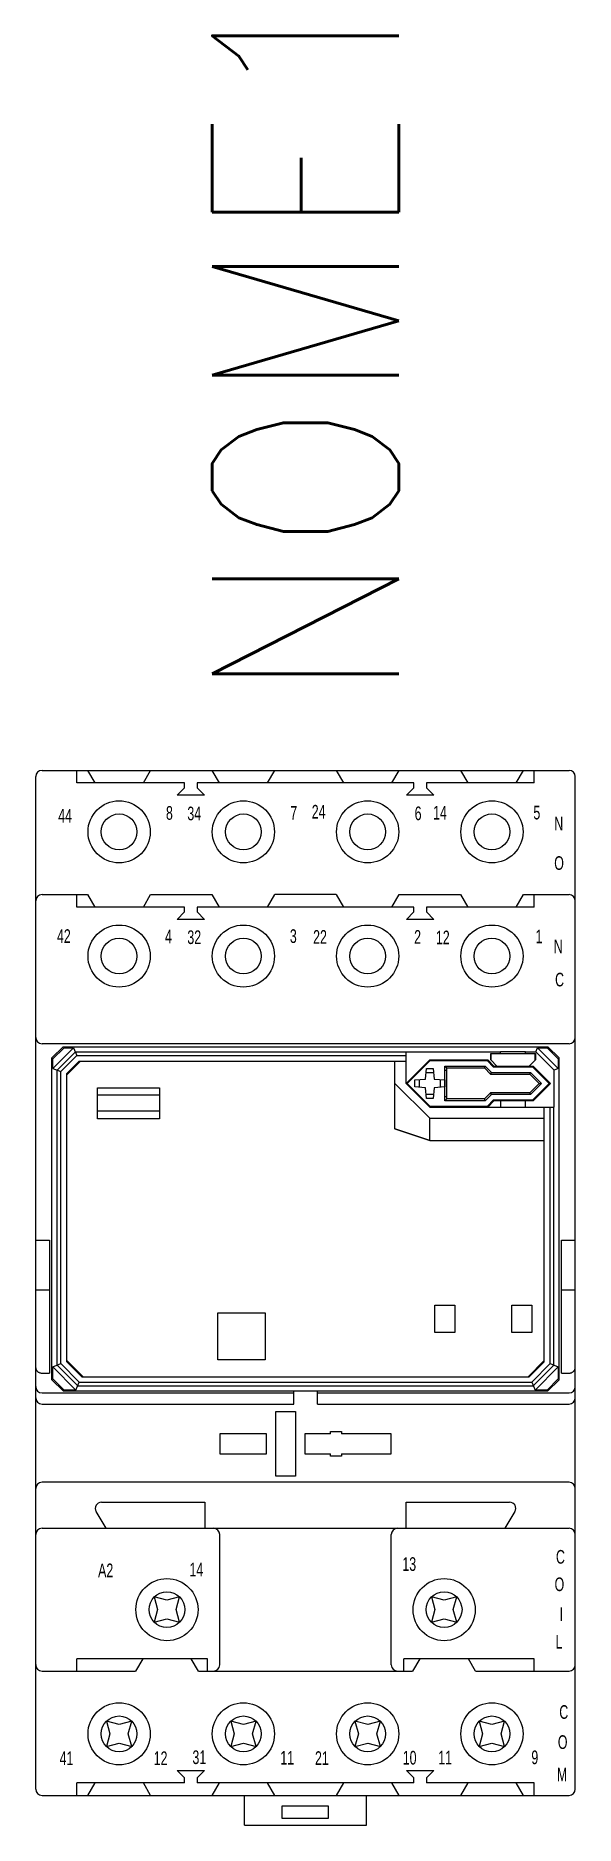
# Model space of a CAD drawing. Header units: millimetres. Extents: x -2.2 to 2.2, y 0 to 14.4.
import ezdxf
from ezdxf.enums import TextEntityAlignment as Align

# ---------------------------------------------------------------- set-up
doc = ezdxf.new("R2010")
doc.units = ezdxf.units.MM
doc.styles.add('ROMANS', font='romans.shx')
doc.styles.get("Standard").update_dxf_attribs({"font": 'arial.ttf'})

msp = doc.modelspace()

# ---------------------------------------------------------------- linework, layer by layer
for p, q in [((-2.17, 0.29), (-2.17, 8.44)), ((-2.12, 8.49), (2.12, 8.49)), ((-1.84, 8.39), (-1.84, 8.49)), ((-0.973, 8.39), (-1.84, 8.39)), ((-1.753, 8.49), (-1.695, 8.39)), ((-1.305, 8.39), (-1.247, 8.49)), ((-0.973, 8.35), (-0.973, 8.39)), ((0.872, 8.39), (-0.873, 8.39)), ((-0.873, 8.39), (-0.873, 8.35)), ((-0.753, 8.49), (-0.695, 8.39)), ((-0.305, 8.39), (-0.247, 8.49)), ((0.247, 8.49), (0.305, 8.39)), ((0.695, 8.39), (0.753, 8.49)), ((0.872, 8.35), (0.872, 8.39)), ((1.84, 8.39), (0.972, 8.39)), ((0.972, 8.39), (0.972, 8.35)), ((1.247, 8.49), (1.305, 8.39)), ((1.695, 8.39), (1.753, 8.49)), ((1.84, 8.39), (1.84, 8.49)), ((2.17, 0.29), (2.17, 8.44)), ((-1.033, 8.29), (-0.973, 8.35)), ((-0.813, 8.29), (-1.033, 8.29)), ((-0.873, 8.35), (-0.813, 8.29)), ((0.812, 8.29), (0.872, 8.35)), ((1.032, 8.29), (0.812, 8.29)), ((0.972, 8.35), (1.032, 8.29)), ((-2.12, 7.49), (-1.753, 7.49)), ((-1.84, 7.39), (-1.84, 7.49)), ((-1.753, 7.49), (-1.695, 7.39)), ((-1.305, 7.39), (-1.247, 7.49)), ((-1.247, 7.49), (-0.753, 7.49)), ((-0.753, 7.49), (-0.695, 7.39)), ((-0.305, 7.39), (-0.247, 7.49)), ((0.247, 7.49), (-0.247, 7.49)), ((0.247, 7.49), (0.305, 7.39)), ((0.695, 7.39), (0.753, 7.49)), ((0.753, 7.49), (1.247, 7.49)), ((1.247, 7.49), (1.305, 7.39)), ((1.695, 7.39), (1.753, 7.49)), ((1.753, 7.49), (2.12, 7.49)), ((1.84, 7.39), (1.84, 7.49)), ((-0.973, 7.39), (-1.84, 7.39)), ((-1.033, 7.29), (-0.973, 7.35)), ((-0.973, 7.35), (-0.973, 7.39)), ((0.872, 7.39), (-0.873, 7.39)), ((-0.873, 7.39), (-0.873, 7.35)), ((-0.873, 7.35), (-0.813, 7.29)), ((0.812, 7.29), (0.872, 7.35)), ((0.872, 7.35), (0.872, 7.39)), ((0.972, 7.39), (0.972, 7.35)), ((1.84, 7.39), (0.972, 7.39)), ((0.972, 7.35), (1.032, 7.29)), ((-0.813, 7.29), (-1.033, 7.29)), ((1.032, 7.29), (0.812, 7.29)), ((2.12, 6.29), (-2.12, 6.29)), ((-2.17, 4.71), (-2.06, 4.71)), ((-2.06, 4.71), (-2.06, 3.639)), ((2.06, 3.639), (2.06, 4.71)), ((2.06, 4.71), (2.17, 4.71)), ((-2.17, 4.31), (-2.06, 4.31)), ((2.06, 4.31), (2.17, 4.31)), ((-2.12, 3.639), (-2.06, 3.639)), ((2.06, 3.639), (2.12, 3.639)), ((-2.12, 3.48), (-0.095, 3.48)), ((-0.095, 3.39), (-0.095, 3.495)), ((0.095, 3.39), (0.095, 3.495)), ((0.095, 3.48), (2.12, 3.48)), ((-2.12, 3.39), (-0.095, 3.39)), ((-0.24, 2.81), (-0.24, 3.33)), ((-0.24, 3.33), (-0.08, 3.33)), ((-0.08, 3.33), (-0.08, 2.81)), ((0.095, 3.39), (2.12, 3.39)), ((0.2, 3.17), (0.29, 3.17)), ((0.2, 3.15), (0.2, 3.17)), ((0.29, 3.17), (0.29, 3.15)), ((-0.315, 3.15), (-0.69, 3.15)), ((-0.69, 3.15), (-0.69, 2.99)), ((-0.315, 2.99), (-0.315, 3.15)), ((-0.005, 3.15), (-0.005, 2.99)), ((0.2, 3.15), (-0.005, 3.15)), ((0.69, 3.15), (0.29, 3.15)), ((0.69, 2.99), (0.69, 3.15)), ((-0.69, 2.99), (-0.315, 2.99)), ((-0.005, 2.99), (0.2, 2.99)), ((0.2, 2.97), (0.2, 2.99)), ((0.29, 2.97), (0.2, 2.97)), ((0.29, 2.99), (0.29, 2.97)), ((0.29, 2.99), (0.69, 2.99)), ((2.12, 2.76), (-2.12, 2.76)), ((-0.08, 2.81), (-0.24, 2.81)), ((-1.642, 2.6), (-0.81, 2.6)), ((-0.81, 2.6), (-0.81, 2.39)), ((0.81, 2.6), (1.642, 2.6)), ((0.81, 2.39), (0.81, 2.6)), ((-1.605, 2.39), (-1.685, 2.524)), ((1.685, 2.524), (1.604, 2.39)), ((-2.12, 2.39), (2.12, 2.39)), ((-0.69, 1.29), (-0.69, 2.34)), ((0.69, 1.29), (0.69, 2.34)), ((-1.115, 1.81), (-1.217, 1.837)), ((-1.217, 1.837), (-1.19, 1.735)), ((-1.19, 1.735), (-1.217, 1.633)), ((-1.013, 1.837), (-1.115, 1.81)), ((-1.041, 1.735), (-1.013, 1.837)), ((-1.013, 1.633), (-1.041, 1.735)), ((1.115, 1.81), (1.013, 1.837)), ((1.013, 1.837), (1.04, 1.735)), ((1.04, 1.735), (1.013, 1.633)), ((1.217, 1.837), (1.115, 1.81)), ((1.189, 1.735), (1.217, 1.837)), ((1.217, 1.633), (1.189, 1.735)), ((-1.217, 1.633), (-1.115, 1.661)), ((-1.115, 1.661), (-1.013, 1.633)), ((1.013, 1.633), (1.115, 1.661)), ((1.115, 1.661), (1.217, 1.633)), ((-0.79, 1.34), (-1.84, 1.34)), ((-1.84, 1.24), (-1.84, 1.34)), ((-1.31, 1.34), (-1.368, 1.24)), ((-0.862, 1.24), (-0.92, 1.34)), ((-0.79, 1.24), (-0.79, 1.34)), ((1.84, 1.34), (0.79, 1.34)), ((0.79, 1.24), (0.79, 1.34)), ((0.92, 1.34), (0.862, 1.24)), ((1.368, 1.24), (1.31, 1.34)), ((1.84, 1.24), (1.84, 1.34)), ((-2.12, 1.24), (-1.368, 1.24)), ((-0.862, 1.24), (0.862, 1.24)), ((1.368, 1.24), (2.12, 1.24)), ((-1.5, 0.81), (-1.602, 0.837)), ((-1.602, 0.837), (-1.575, 0.735)), ((-1.575, 0.735), (-1.602, 0.633)), ((-1.398, 0.837), (-1.5, 0.81)), ((-1.426, 0.735), (-1.398, 0.837)), ((-1.398, 0.633), (-1.426, 0.735)), ((-0.5, 0.81), (-0.602, 0.837)), ((-0.602, 0.837), (-0.575, 0.735)), ((-0.575, 0.735), (-0.602, 0.633)), ((-0.398, 0.837), (-0.5, 0.81)), ((-0.426, 0.735), (-0.398, 0.837)), ((-0.398, 0.633), (-0.426, 0.735)), ((0.5, 0.81), (0.398, 0.837)), ((0.398, 0.837), (0.425, 0.735)), ((0.425, 0.735), (0.398, 0.633)), ((0.602, 0.837), (0.5, 0.81)), ((0.574, 0.735), (0.602, 0.837)), ((0.602, 0.633), (0.574, 0.735)), ((1.5, 0.81), (1.398, 0.837)), ((1.398, 0.837), (1.425, 0.735)), ((1.425, 0.735), (1.398, 0.633)), ((1.602, 0.837), (1.5, 0.81)), ((1.574, 0.735), (1.602, 0.837)), ((1.602, 0.633), (1.574, 0.735)), ((-1.602, 0.633), (-1.5, 0.66)), ((-1.5, 0.66), (-1.398, 0.633)), ((-0.602, 0.633), (-0.5, 0.66)), ((-0.5, 0.66), (-0.398, 0.633)), ((0.398, 0.633), (0.5, 0.66)), ((0.5, 0.66), (0.602, 0.633)), ((1.398, 0.633), (1.5, 0.66)), ((1.5, 0.66), (1.602, 0.633)), ((-0.973, 0.38), (-1.033, 0.44)), ((-1.033, 0.44), (-0.813, 0.44)), ((-0.813, 0.44), (-0.873, 0.38)), ((0.812, 0.44), (1.032, 0.44)), ((0.872, 0.38), (0.812, 0.44)), ((1.032, 0.44), (0.972, 0.38)), ((-0.973, 0.34), (-1.84, 0.34)), ((-1.84, 0.24), (-1.84, 0.34)), ((-1.695, 0.34), (-1.753, 0.24)), ((-1.247, 0.24), (-1.305, 0.34)), ((-0.973, 0.34), (-0.973, 0.38)), ((-0.873, 0.38), (-0.873, 0.34)), ((0.872, 0.34), (-0.873, 0.34)), ((-0.695, 0.34), (-0.753, 0.24)), ((-0.247, 0.24), (-0.305, 0.34)), ((0.305, 0.34), (0.247, 0.24)), ((0.753, 0.24), (0.695, 0.34)), ((0.872, 0.34), (0.872, 0.38)), ((0.972, 0.38), (0.972, 0.34)), ((1.84, 0.34), (0.972, 0.34)), ((1.305, 0.34), (1.247, 0.24)), ((1.753, 0.24), (1.695, 0.34)), ((1.84, 0.24), (1.84, 0.34)), ((-2.12, 0.24), (2.12, 0.24)), ((-0.49, 0), (-0.49, 0.24)), ((-0.192, 0.154), (-0.192, 0.058)), ((0.185, 0.154), (-0.192, 0.154)), ((0.185, 0.058), (0.185, 0.154)), ((0.49, 0), (0.49, 0.24)), ((-0.49, 0), (0.49, 0)), ((-0.192, 0.058), (0.185, 0.058))]:
    msp.add_line(p, q)
for points in [[(-2.04, 6.175), (-1.95, 6.265)], [(-1.943, 6.258), (-2.033, 6.168)], [(-1.866, 6.258), (-2.033, 6.091)], [(-1.999, 6.077), (-1.852, 6.224)], [(-1.84, 6.194), (-1.969, 6.065)], [(-1.95, 6.265), (1.95, 6.265)], [(-1.95, 6.265), (-1.943, 6.258)], [(-1.943, 6.258), (-1.866, 6.258)], [(-1.866, 6.258), (-1.84, 6.194)], [(-1.852, 6.224), (0.81, 6.224)], [(-1.84, 6.194), (0.81, 6.194)], [(0.81, 6.225), (1.57, 6.225)], [(0.81, 5.97), (0.81, 6.225)], [(1.492, 6.208), (1.49, 6.21)], [(1.49, 6.16), (1.49, 6.21)], [(1.49, 6.21), (1.57, 6.21)], [(1.848, 6.208), (1.492, 6.208)], [(1.492, 6.208), (1.492, 6.158)], [(1.57, 6.21), (1.57, 6.225)], [(1.77, 6.225), (1.57, 6.225)], [(1.57, 6.21), (1.77, 6.21)], [(1.77, 6.225), (1.852, 6.225)], [(1.77, 6.21), (1.77, 6.225)], [(1.77, 6.21), (1.85, 6.21)], [(1.85, 6.21), (1.848, 6.208)], [(1.848, 6.158), (1.848, 6.208)], [(1.85, 6.21), (1.85, 6.16)], [(1.852, 6.225), (1.866, 6.258)], [(2, 6.078), (1.852, 6.225)], [(1.866, 6.258), (2.033, 6.091)], [(1.866, 6.258), (1.943, 6.258)], [(1.943, 6.258), (1.95, 6.265)], [(1.943, 6.258), (2.033, 6.168)], [(1.95, 6.265), (2.04, 6.175)], [(-2.04, 3.585), (-2.04, 6.175)], [(-2.033, 6.168), (-2.04, 6.175)], [(-2.033, 6.091), (-2.033, 6.168)], [(-2.033, 6.091), (-1.969, 6.065)], [(-1.999, 3.702), (-1.999, 6.077)], [(-1.969, 3.715), (-1.969, 6.065)], [(-1.92, 6.05), (-1.82, 6.15)], [(-1.81, 6.15), (-1.92, 6.04)], [(-1.92, 3.73), (-1.92, 6.05)], [(-1.89, 6.07), (-1.89, 6.08)], [(-1.855, 6.115), (-1.845, 6.115)], [(-1.82, 6.15), (0.719, 6.15)], [(-1.814, 6.146), (-1.816, 6.15)], [(-1.814, 6.146), (-1.814, 6.146)], [(0.719, 5.605), (0.719, 6.15)], [(0.72, 6.15), (0.81, 6.15)], [(0.81, 5.97), (1, 6.16)], [(1, 6.152), (0.818, 5.97), (1, 5.788)], [(0.965, 6.005), (0.972, 6.09)], [(1.03, 6.055), (0.969, 6.055)], [(0.972, 6.09), (1.027, 6.09)], [(1, 6.16), (1.466, 6.16)], [(1, 6.152), (1, 6.16)], [(1.463, 6.152), (1, 6.152)], [(1.027, 6.09), (1.035, 6.005)], [(1.122, 5.831), (1.122, 6.109)], [(1.122, 6.109), (1.136, 6.095)], [(1.122, 6.109), (1.445, 6.109)], [(1.122, 6.075), (1.136, 6.08)], [(1.122, 6.075), (1.136, 6.08)], [(1.122, 5.865), (1.122, 6.075)], [(1.136, 5.845), (1.136, 6.095)], [(1.136, 6.095), (1.439, 6.095)], [(1.439, 6.095), (1.445, 6.109)], [(1.439, 6.095), (1.489, 6.045)], [(1.445, 6.109), (1.495, 6.059)], [(1.466, 6.16), (1.463, 6.152)], [(1.513, 6.102), (1.463, 6.152)], [(1.516, 6.11), (1.466, 6.16)], [(1.489, 6.045), (1.495, 6.059)], [(1.49, 6.16), (1.54, 6.11)], [(1.495, 6.059), (1.81, 6.059)], [(1.513, 6.102), (1.516, 6.11)], [(1.828, 6.102), (1.513, 6.102)], [(1.516, 6.11), (1.831, 6.11)], [(1.8, 6.11), (1.85, 6.16)], [(1.804, 6.045), (1.81, 6.059)], [(1.81, 6.059), (1.899, 5.97)], [(1.831, 6.11), (1.828, 6.102)], [(1.959, 5.97), (1.828, 6.102)], [(1.971, 5.97), (1.831, 6.11)], [(2.033, 6.091), (2, 6.078)], [(2, 5.78), (2, 6.078)], [(2.04, 6.175), (2.033, 6.168)], [(2.033, 6.168), (2.033, 6.091)], [(2.04, 3.585), (2.04, 6.175)], [(-1.675, 5.686), (-1.675, 5.936)], [(-1.675, 5.936), (-1.175, 5.936)], [(-1.175, 5.936), (-1.175, 5.686)], [(1, 5.69), (0.719, 5.97)], [(1, 5.78), (0.81, 5.97)], [(0.88, 5.998), (0.965, 6.005)], [(0.88, 5.943), (0.88, 5.998)], [(0.965, 5.935), (0.88, 5.943)], [(0.915, 6.001), (0.915, 5.94)], [(0.972, 5.85), (0.965, 5.935)], [(1.035, 5.935), (1.027, 5.85)], [(1.035, 6.005), (1.12, 5.998)], [(1.12, 5.943), (1.035, 5.935)], [(1.085, 5.94), (1.085, 6.001)], [(1.12, 5.998), (1.12, 5.943)], [(1.489, 6.045), (1.804, 6.045)], [(1.804, 6.045), (1.879, 5.97)], [(1.879, 5.97), (1.804, 5.895)], [(1.899, 5.97), (1.81, 5.881)], [(1.828, 5.838), (1.959, 5.97)], [(1.831, 5.83), (1.971, 5.97)], [(1.879, 5.97), (1.899, 5.97)], [(1.971, 5.97), (1.959, 5.97)], [(-1.175, 5.876), (-1.675, 5.876)], [(0.969, 5.885), (1.03, 5.885)], [(1.027, 5.85), (0.972, 5.85)], [(1, 5.78), (1, 5.788)], [(1, 5.788), (1.463, 5.788)], [(1, 5.78), (2, 5.78)], [(1.136, 5.86), (1.122, 5.865)], [(1.136, 5.86), (1.122, 5.865)], [(1.136, 5.845), (1.122, 5.831)], [(1.445, 5.831), (1.122, 5.831)], [(1.439, 5.845), (1.136, 5.845)], [(1.489, 5.895), (1.439, 5.845)], [(1.445, 5.831), (1.439, 5.845)], [(1.495, 5.881), (1.445, 5.831)], [(1.463, 5.788), (1.513, 5.838)], [(1.463, 5.788), (1.466, 5.78)], [(1.466, 5.78), (1.516, 5.83)], [(1.804, 5.895), (1.489, 5.895)], [(1.495, 5.881), (1.489, 5.895)], [(1.81, 5.881), (1.495, 5.881)], [(1.516, 5.83), (1.513, 5.838)], [(1.513, 5.838), (1.828, 5.838)], [(1.831, 5.83), (1.516, 5.83)], [(1.57, 5.83), (1.57, 5.78)], [(1.77, 5.78), (1.77, 5.83)], [(1.81, 5.881), (1.804, 5.895)], [(1.828, 5.838), (1.831, 5.83)], [(1.92, 3.73), (1.92, 5.78)], [(1.969, 3.715), (1.969, 5.78)], [(1.999, 3.702), (1.999, 5.78)], [(-1.175, 5.746), (-1.675, 5.746)], [(-1.175, 5.686), (-1.675, 5.686)], [(0.72, 5.68), (0.72, 5.68)], [(1, 5.69), (1.92, 5.69)], [(1, 5.51), (1, 5.69)], [(0.719, 5.605), (1, 5.51)], [(1, 5.51), (0.719, 5.605)], [(1, 5.51), (1.92, 5.51)], [(1.04, 4.185), (1.2, 4.185)], [(1.04, 3.965), (1.04, 4.185)], [(1.2, 4.185), (1.2, 3.965)], [(1.66, 3.965), (1.66, 4.185)], [(1.66, 4.185), (1.82, 4.185)], [(1.82, 4.185), (1.82, 3.965)], [(-0.705, 3.745), (-0.705, 4.125)], [(-0.705, 4.125), (-0.325, 4.125)], [(-0.325, 4.125), (-0.325, 3.745)], [(1.2, 3.965), (1.04, 3.965)], [(1.82, 3.965), (1.66, 3.965)], [(-0.325, 3.745), (-0.705, 3.745)], [(-2.17, 3.681), (-2.17, 3.677), (-2.17, 3.674), (-2.169, 3.671), (-2.168, 3.668), (-2.166, 3.665), (-2.165, 3.662), (-2.163, 3.659), (-2.161, 3.656), (-2.158, 3.653), (-2.156, 3.651), (-2.153, 3.649), (-2.15, 3.647), (-2.146, 3.645), (-2.143, 3.643), (-2.139, 3.642), (-2.136, 3.641), (-2.132, 3.64), (-2.128, 3.639), (-2.124, 3.639), (-2.12, 3.639)], [(-2.033, 3.688), (-1.969, 3.715)], [(-2.033, 3.688), (-1.847, 3.502)], [(-2.033, 3.592), (-2.033, 3.688)], [(-1.833, 3.536), (-1.999, 3.702)], [(-1.969, 3.715), (-1.82, 3.566)], [(-1.92, 3.74), (-1.79, 3.61)], [(-1.8, 3.61), (-1.92, 3.73)], [(-1.89, 3.7), (-1.89, 3.71)], [(-1.835, 3.645), (-1.825, 3.645)], [(-1.8, 3.61), (1.8, 3.61)], [(1.79, 3.61), (1.92, 3.74)], [(1.92, 3.73), (1.8, 3.61)], [(1.82, 3.566), (1.969, 3.715)], [(1.825, 3.645), (1.835, 3.645)], [(1.999, 3.702), (1.832, 3.536)], [(1.847, 3.502), (2.033, 3.688)], [(1.89, 3.7), (1.89, 3.71)], [(1.969, 3.715), (2.033, 3.688)], [(2.033, 3.688), (2.033, 3.592)], [(2.12, 3.639), (2.124, 3.639), (2.128, 3.639), (2.131, 3.64), (2.135, 3.641), (2.139, 3.642), (2.142, 3.643), (2.146, 3.645), (2.149, 3.647), (2.152, 3.649), (2.155, 3.651), (2.158, 3.653), (2.16, 3.656), (2.162, 3.659), (2.164, 3.662), (2.166, 3.665), (2.167, 3.668), (2.168, 3.671), (2.169, 3.674), (2.17, 3.677), (2.17, 3.681)], [(-2.04, 3.585), (-2.033, 3.592)], [(-1.95, 3.495), (-2.04, 3.585)], [(-2.033, 3.592), (-1.943, 3.502)], [(-1.943, 3.502), (-1.95, 3.495)], [(-1.95, 3.495), (1.95, 3.495)], [(-1.847, 3.502), (-1.943, 3.502)], [(-1.847, 3.502), (-1.82, 3.566)], [(-1.833, 3.536), (1.832, 3.536)], [(-1.82, 3.566), (1.82, 3.566)], [(1.82, 3.566), (1.847, 3.502)], [(1.943, 3.502), (1.847, 3.502)], [(1.943, 3.502), (2.033, 3.592)], [(1.95, 3.495), (1.943, 3.502)], [(2.04, 3.585), (1.95, 3.495)], [(2.033, 3.592), (2.04, 3.585)]]:
    msp.add_lwpolyline(points)
for centre, radius in [((-1.5, 7.995), 0.25), ((-0.5, 7.995), 0.25), ((0.5, 7.995), 0.25), ((1.5, 7.995), 0.25), ((-1.5, 7.995), 0.144), ((-0.5, 7.995), 0.144), ((0.5, 7.995), 0.144), ((1.5, 7.995), 0.144), ((-1.5, 6.995), 0.25), ((-0.5, 6.995), 0.25), ((0.5, 6.995), 0.25), ((1.5, 6.995), 0.25), ((-1.5, 6.995), 0.144), ((-0.5, 6.995), 0.144), ((0.5, 6.995), 0.144), ((1.5, 6.995), 0.144), ((-1.115, 1.735), 0.25), ((-1.115, 1.735), 0.144), ((1.115, 1.735), 0.25), ((1.115, 1.735), 0.144), ((-1.5, 0.735), 0.25), ((-1.5, 0.735), 0.144), ((-0.5, 0.735), 0.25), ((-0.5, 0.735), 0.144), ((0.5, 0.735), 0.25), ((0.5, 0.735), 0.144), ((1.5, 0.735), 0.25), ((1.5, 0.735), 0.144)]:
    msp.add_circle(centre, radius)
for centre, start, end in [((-2.12, 8.44), 90, 180), ((2.12, 8.44), 0, 90), ((-2.12, 7.44), 90, 180), ((2.12, 7.44), 0, 90), ((-2.12, 6.34), 180, 270), ((2.12, 6.34), 270, 0), ((-2.12, 3.53), 180, 270), ((2.12, 3.53), 270, 0), ((-2.12, 3.44), 180, 270), ((2.12, 3.44), 270, 0), ((-2.12, 2.71), 90, 180), ((2.12, 2.71), 0, 90), ((-1.642, 2.55), 90, 210.85), ((1.642, 2.55), 329.15, 90), ((-2.12, 2.34), 90, 180), ((-0.74, 2.34), 0, 90), ((0.74, 2.34), 90, 180), ((2.12, 2.34), 0, 90), ((-2.12, 1.29), 180, 270), ((-0.74, 1.29), 270, 0), ((0.74, 1.29), 180, 270), ((2.12, 1.29), 270, 0), ((-2.12, 0.29), 180, 270), ((2.12, 0.29), 270, 0)]:
    msp.add_arc(centre, 0.05, start, end)
msp.add_point((-2.17, 1.29))

# ---------------------------------------------------------------- texts
at = {"width": 0.65}
for s, p in [('24', (0.05, 8.102)), ('44', (-1.99, 8.07)), ('8', (-1.123, 8.092)), ('34', (-0.951, 8.088)), ('7', (-0.123, 8.092)), ('6', (0.878, 8.089)), ('14', (1.026, 8.094)), ('5', (1.833, 8.095)), ('N', (2.001, 8.007)), ('O', (2.001, 7.689)), ('42', (-2, 7.101)), ('4', (-1.131, 7.098)), ('32', (-0.951, 7.092)), ('3', (-0.126, 7.101)), ('22', (0.061, 7.094)), ('2', (0.874, 7.094)), ('12', (1.049, 7.09)), ('1', (1.851, 7.098)), ('N', (1.997, 7.018)), ('C', (2.008, 6.751)), ('C', (2.015, 2.105)), ('A2', (-1.669, 1.996)), ('14', (-0.934, 2.003)), ('13', (0.779, 2.047)), ('O', (2.004, 1.884)), ('I', (2.044, 1.643)), ('L', (2.012, 1.421)), ('C', (2.042, 0.856)), ('O', (2.03, 0.614)), ('41', (-1.979, 0.484)), ('12', (-1.222, 0.484)), ('31', (-0.91, 0.492)), ('11', (-0.203, 0.488)), ('21', (0.076, 0.485)), ('10', (0.782, 0.488)), ('11', (1.068, 0.49)), ('9', (1.817, 0.491)), ('M', (2.022, 0.354))]:
    msp.add_text(s, height=0.11, dxfattribs=at).set_placement(p)
at = {"style": 'ROMANS', "width": 0.85}
msp.add_attdef('NOME1', text='NOME1', height=1.5, rotation=90, dxfattribs=at).set_placement((0, 9.047), align=Align.MIDDLE_LEFT)

doc.saveas('drawing.dxf')
